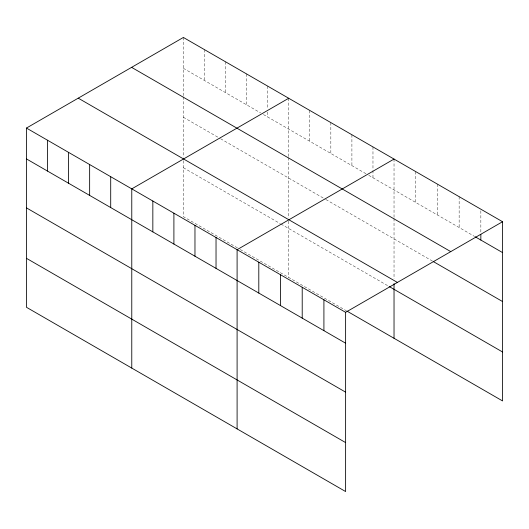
<?xml version="1.0" encoding="UTF-8"?>
<svg xmlns="http://www.w3.org/2000/svg" width="529" height="529" viewBox="0 0 529 529"><rect width="100%" height="100%" fill="white"/><g stroke="black" fill="none" stroke-linecap="round" stroke-linejoin="round"><path stroke-width="0.4" stroke-dasharray="2.65 1.98" d="M183.384 68.314L260.625 112.908M263.435 114.528L365.949 173.717M368.759 175.337L474.546 236.417M183.384 117.273L219.899 138.353M220.6 138.757L325.223 199.162M325.924 199.565L432.537 261.121M183.384 167.713L280.284 223.655M280.985 224.065L388.418 286.09M237.455 247.883L183.384 216.672L183.384 160.393M240.259 249.509L346.29 310.721M480.848 210.82L480.848 232.74M459.146 196.662L459.146 227.523M437.443 184.132L437.443 214.992M415.734 171.601L415.734 202.462M394.032 159.07L394.032 217.67M394.032 218.49L394.032 278.757M372.971 146.91L372.971 169.65M372.971 170.464L372.971 177.77M351.904 134.75L351.904 165.61M330.837 122.589L330.837 153.443M309.776 110.429L309.776 141.283M288.708 98.262L288.708 156.868M288.708 157.682L288.708 217.948M288.708 221.201L288.708 277.48M267.648 86.101L267.648 108.842M267.648 112.088L267.648 116.962M246.58 73.941L246.58 104.802M225.513 61.781L225.513 92.635M204.452 49.62L204.452 80.474M183.384 37.453L183.384 96.06M183.384 96.873L183.384 157.139"/><path stroke-width="0.79" d="M26.45 128.064L345.616 312.328L345.616 491.547L26.45 307.276L26.45 128.064L183.384 37.453L502.55 221.724L502.55 400.936L346.991 311.125M288.708 98.262L131.774 188.873L131.774 368.085M394.032 159.07L237.098 249.681L237.098 428.893M345.616 312.328L502.55 221.724M475.247 236.82L502.55 252.584M131.595 67.355L450.761 251.625M433.238 261.524L502.55 301.537M78.239 98.163L397.405 282.426M389.119 286.493L502.55 351.983M26.45 158.918L345.616 343.189M26.45 207.877L345.616 392.148M26.45 258.317L345.616 442.588M480.848 234.367L480.848 240.054M394.032 283.637L394.032 338.289M323.913 299.798L323.913 330.658M302.211 287.267L302.211 318.127M280.502 274.736L280.502 305.597M258.8 262.205L258.8 293.066M216.03 237.514L216.03 268.375M194.97 225.354L194.97 256.215M173.902 213.194L173.902 244.054M152.841 201.033L152.841 231.887M110.706 176.706L110.706 207.566M89.646 164.545L89.646 195.406M68.578 152.385L68.578 183.246M47.517 140.225L47.517 171.079"/></g></svg>
